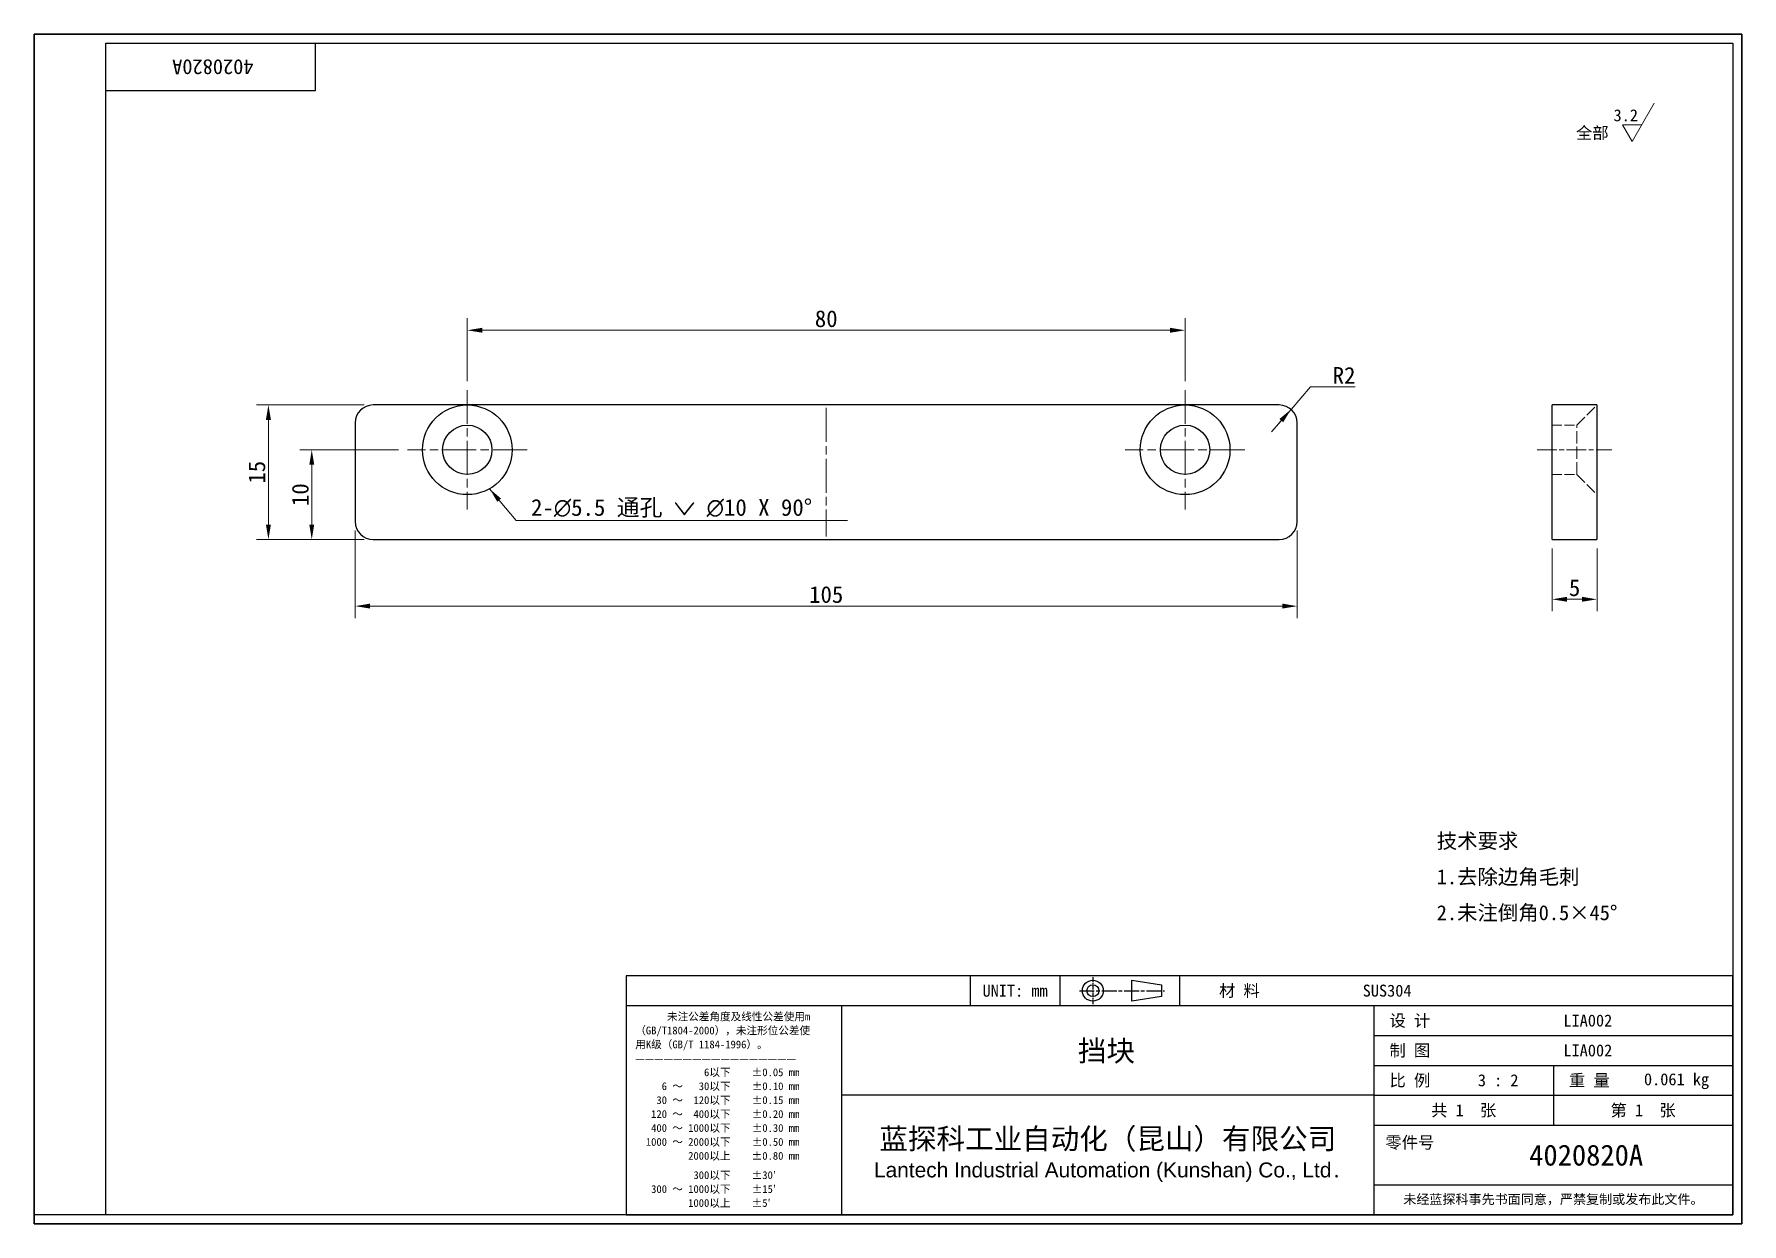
# Model space of a CAD drawing. Header units: millimetres. Extents: x 4 to 194, y 4 to 136.
import ezdxf
from ezdxf.enums import TextEntityAlignment as Align

# ---------------------------------------------------------------- set-up
doc = ezdxf.new("R2010")
doc.units = ezdxf.units.MM
doc.header["$LTSCALE"] = 0.666667
doc.linetypes.add('CHAIN', pattern=[0.3543, 0.2362, -0.0295, 0.0591, -0.0295])
doc.linetypes.add('DASHED', pattern=[0.2067, 0.1654, -0.0413])
for name, color, linetype, lineweight in [('1', 7, 'Continuous', 18), ('可见 (ISO)', 7, 'Continuous', 25), ('图框 (ISO)', 7, 'Continuous', 35), ('标题 (ISO)', 7, 'Continuous', 25)]:
    doc.layers.add(name, color=color, linetype=linetype, lineweight=lineweight)
for name, color, linetype, lineweight, true_color in [('中心标记 (ISO)', 1, 'CHAIN', 18, 0xff0000), ('中心线 (ISO)', 1, 'CHAIN', 18, 0xff0000), ('尺寸 (ISO)', 7, 'Continuous', 18, 0x008000), ('符号 (ISO)', 7, 'Continuous', 18, 0x008000), ('隐藏 (ISO)', 5, 'DASHED', 18, 0x0000ff)]:
    doc.layers.add(name, color=color, linetype=linetype, lineweight=lineweight, true_color=true_color)
doc.styles.add('文本样式164', font='SimSun.ttf')
doc.styles.add('文本样式165', font='SimSun.ttf')
doc.styles.add('文本样式74', font='SimSun.ttf')
doc.styles.add('最新国标', font='simfang.ttf')
doc.styles.add('注释文本 (ISO)', font='simfang.ttf')
doc.dimstyles.new('默认 (GB)', dxfattribs={"dimscale": 0.666667, "dimtxt": 2.8, "dimasz": 2.5, "dimexe": 2, "dimexo": 1.5, "dimgap": 0.5, "dimtad": 1, "dimtoh": 1, "dimdsep": 46, "dimtxsty": '最新国标', "dimcen": 0.09, "dimdle": 10, "dimclrd": 256, "dimclre": 256, "dimclrt": 256, "dimaunit": 1, "dimadec": 3, "dimazin": 2, "dimtfac": 0.535714, "dimtmove": 0, "dimatfit": 3, "dimfxl": 0, "dimtolj": 1, "dimtzin": 0, "dimlwd": -1, "dimlwe": -1, "dimarcsym": 0})
doc.dimstyles.new('默认 (GB)$7', dxfattribs={"dimscale": 0.666667, "dimtxt": 2.8, "dimasz": 2.5, "dimexe": 2, "dimexo": 1.5, "dimgap": 0.5, "dimtad": 1, "dimtoh": 1, "dimdsep": 46, "dimtxsty": '最新国标', "dimcen": 0.09, "dimdle": 10, "dimclrd": 256, "dimclre": 256, "dimclrt": 256, "dimaunit": 1, "dimadec": 3, "dimazin": 2, "dimtfac": 0.535714, "dimtmove": 0, "dimatfit": 3, "dimfxl": 0, "dimtolj": 1, "dimtzin": 0, "dimlwd": -1, "dimlwe": -1, "dimarcsym": 0})

# ---------------------------------------------------------------- blocks, each defined once
blk = doc.blocks.new('图框 最新国标')
at = {"layer": '图框 (ISO)'}
for p, q in [((6, 7), (6, 204.5)), ((6, 204.5), (291.5, 204.5)), ((291.5, 204.5), (291.5, 5.5)), ((6, 7), (6, 5.5)), ((6, 7), (6, 5.5)), ((291.5, 5.5), (6, 5.5))]:
    blk.add_line(p, q, dxfattribs=at)
at = {"layer": '图框 (ISO)', "color": 7, "linetype": 'Continuous', "lineweight": 25}
for p, q in [((18, 203), (290, 203)), ((18, 7), (18, 203)), ((18, 203), (290, 203)), ((53, 203), (53, 195)), ((290, 203), (290, 7)), ((290, 203), (290, 7)), ((53, 195), (18, 195)), ((290, 7), (6, 7)), ((290, 7), (18, 7))]:
    blk.add_line(p, q, dxfattribs=at)
at = {"layer": '图框 (ISO)', "style": '文本样式74'}
blk.add_attdef('零件代号_001', (42.68, 200.25), '', height=2.5, rotation=180, dxfattribs=at)
blk = doc.blocks.new('标题栏 最新国标')
at = {"layer": '标题 (ISO)'}
for p, q in [((381.98, -183.84), (196.98, -183.84)), ((196.98, -183.84), (196.98, -223.84)), ((254.48, -183.84), (254.48, -188.84)), ((269.48, -183.84), (269.48, -188.84)), ((281.48, -188.09), (281.48, -184.59)), ((281.48, -184.59), (286.48, -185.34)), ((286.48, -185.34), (286.48, -187.34)), ((289.48, -183.84), (289.48, -188.84)), ((381.98, -223.84), (381.98, -183.84)), ((383.48, -183.84), (383.48, -225.34)), ((286.48, -187.34), (281.48, -188.09)), ((196.98, -188.84), (381.98, -188.84)), ((232.98, -188.84), (232.98, -223.84)), ((321.98, -188.84), (321.98, -223.84)), ((321.98, -193.84), (381.98, -193.84)), ((321.98, -198.84), (381.98, -198.84)), ((351.98, -198.84), (351.98, -208.84)), ((321.98, -203.84), (232.98, -203.84)), ((321.98, -203.84), (381.98, -203.84)), ((321.98, -208.84), (381.98, -208.84)), ((321.98, -218.84), (381.98, -218.84)), ((196.98, -223.84), (381.98, -223.84)), ((383.48, -225.34), (196.98, -225.34))]:
    blk.add_line(p, q, dxfattribs=at)
at = {"layer": '标题 (ISO)', "linetype": 'CHAIN', "ltscale": 5.000333}
blk.add_line((274.98, -184.09), (274.98, -188.59), dxfattribs=at)
at = {"layer": '标题 (ISO)', "linetype": 'CHAIN', "ltscale": 15.834605}
blk.add_line((272.73, -186.34), (286.98, -186.34), dxfattribs=at)
at = {"layer": '标题 (ISO)'}
for radius in [1.75, 1]:
    blk.add_circle((274.98, -186.34), radius, dxfattribs=at)
at = {"layer": '1', "style": '文本样式164'}
for s, p in [('UNIT: mm', (261.98, -186.34)), ('材 料', (299.48, -186.34)), ('设 计', (327.98, -191.34)), ('制 图', (327.98, -196.34)), ('比 例', (327.98, -201.34)), ('重 量', (357.98, -201.34)), ('共 1  张', (336.98, -206.34)), ('第 1  张', (366.98, -206.34))]:
    blk.add_text(s, height=2, dxfattribs=at).set_placement(p, align=Align.MIDDLE_CENTER)
at = {"layer": '标题 (ISO)', "char_height": 2, "style": '注释文本 (ISO)'}
for s, insert, attachment_point, line_spacing_factor in [('{\\fSimSun|b0|i0|c134|p2;\\H0.65x;      未注公差角度及线性公差使用m\\P（GB/T1804-2000），未注形位公差使\\P用K级（GB/T 1184-1996）。\\P—————————————————\\P             6以下    ±0.05 mm\\P     6 ～   30以下    ±0.10 mm\\P    30 ～  120以下    ±0.15 mm\\P   120 ～  400以下    ±0.20 mm\\P   400 ～ 1000以下    ±0.30 mm\\P  1000 ～ 2000以下    ±0.50 mm\\P          2000以上    ±0.80 mm\\P\\H0.38462x;\\P\\H2.6x;           300以下    ±30′\\P   300 ～ 1000以下    ±15′\\P          1000以上    ±5′}', (198.48, -206.34), 4, 1.075116), ('{\\fMicrosoft YaHei|b0|i0|c134|p34;\\H1.75x;蓝探科工业自动化（昆山）有限公司\\P\\fArial|b0|i0|c0|p34;\\H0.71429x;Lantech Industrial Automation (Kunshan) Co., Ltd\\fFangSong|b0|i0|c134|p49;.\\H1.15195x; }', (277.48, -213.84), 5, 0.978695)]:
    blk.add_mtext(s, dxfattribs=dict(at, insert=insert, attachment_point=attachment_point, line_spacing_factor=line_spacing_factor))
at = {"layer": '标题 (ISO)', "attachment_point": 5, "style": '注释文本 (ISO)'}
for s, insert, char_height in [('\\fFangSong|b0|i0;零件号', (327.98, -211.84), 2), ('\\fSimSun|b0|i0;{\\H1.6000;未经蓝探科事先书面同意，严禁复制或发布此文件。}', (351.98, -221.34), 1.6)]:
    blk.add_mtext(s, dxfattribs=dict(at, insert=insert, char_height=char_height))
at = {"layer": '标题 (ISO)'}
for tag, p, height, style in [('材料_001', (320.09, -187.33), 2, '注释文本 (ISO)'), ('设计人_001', (353.65, -192.33), 2, '注释文本 (ISO)'), ('库存编号_001', (272.48, -198.14), 3.5, '文本样式165'), ('设计人_001', (353.65, -197.33), 2, '注释文本 (ISO)'), ('视图比例_001', (339.34, -202.33), 2, '注释文本 (ISO)'), ('质量\\P3;_001', (367.12, -202.16), 2, '注释文本 (ISO)'), ('零件代号_001', (347.93, -215.59), 3.5, '文本样式165')]:
    blk.add_attdef(tag, p, '', height=height, dxfattribs=dict(at, style=style))
blk = doc.blocks.new('*D5')
at = {"layer": 'Defpoints', "color": 0, "transparency": 16777216}
for p in [(132.28, 103.31), (52.28, 96.65), (132.28, 96.65)]:
    blk.add_point(p, dxfattribs=at)
at = {"layer": '尺寸 (ISO)', "color": 116, "true_color": 0x00803f, "transparency": 16777216}
for p, q in [((52.28, 97.65), (52.28, 104.65)), ((53.94, 103.31), (130.61, 103.31)), ((132.28, 97.65), (132.28, 104.65))]:
    blk.add_line(p, q, dxfattribs=at)
for points in [[(53.94, 103.59), (53.94, 103.04), (52.28, 103.31)], [(130.61, 103.59), (130.61, 103.04), (132.28, 103.31)]]:
    blk.add_solid(points, dxfattribs=at)
at = {"layer": '尺寸 (ISO)', "transparency": 16777216, "insert": (92.28, 104.59), "char_height": 1.867, "attachment_point": 5, "style": '最新国标'}
blk.add_mtext('\\A1;80', dxfattribs=at)
blk = doc.blocks.new('*D6')
at = {"layer": 'Defpoints', "color": 0, "transparency": 16777216}
for p in [(39.78, 81.98), (144.78, 81.98), (144.78, 72.55)]:
    blk.add_point(p, dxfattribs=at)
at = {"layer": '尺寸 (ISO)', "color": 116, "true_color": 0x00803f, "transparency": 16777216}
for p, q in [((39.78, 80.98), (39.78, 71.22)), ((144.78, 80.98), (144.78, 71.22)), ((41.44, 72.55), (143.11, 72.55))]:
    blk.add_line(p, q, dxfattribs=at)
for points in [[(41.44, 72.83), (41.44, 72.28), (39.78, 72.55)], [(143.11, 72.83), (143.11, 72.28), (144.78, 72.55)]]:
    blk.add_solid(points, dxfattribs=at)
at = {"layer": '尺寸 (ISO)', "transparency": 16777216, "insert": (92.28, 73.83), "char_height": 1.867, "attachment_point": 5, "style": '最新国标'}
blk.add_mtext('\\A1;105', dxfattribs=at)
blk = doc.blocks.new('*D7')
at = {"layer": 'Defpoints', "color": 0, "transparency": 16777216}
for p in [(34.94, 89.98), (45.61, 89.98), (41.78, 79.98)]:
    blk.add_point(p, dxfattribs=at)
at = {"layer": '尺寸 (ISO)', "color": 116, "true_color": 0x00803f, "transparency": 16777216}
for p, q in [((44.61, 89.98), (33.61, 89.98)), ((34.94, 81.65), (34.94, 88.31)), ((40.78, 79.98), (33.61, 79.98))]:
    blk.add_line(p, q, dxfattribs=at)
for points in [[(34.67, 88.31), (35.22, 88.31), (34.94, 89.98)], [(34.67, 81.65), (35.22, 81.65), (34.94, 79.98)]]:
    blk.add_solid(points, dxfattribs=at)
at = {"layer": '尺寸 (ISO)', "transparency": 16777216, "insert": (33.67, 84.98), "char_height": 1.867, "attachment_point": 5, "rotation": 90, "style": '最新国标'}
blk.add_mtext('\\A1;10', dxfattribs=at)
blk = doc.blocks.new('*D8')
at = {"layer": 'Defpoints', "color": 0, "transparency": 16777216}
for p in [(30.11, 94.98), (41.78, 94.98), (41.78, 79.98)]:
    blk.add_point(p, dxfattribs=at)
at = {"layer": '尺寸 (ISO)', "color": 116, "true_color": 0x00803f, "transparency": 16777216}
for p, q in [((40.78, 94.98), (28.78, 94.98)), ((30.11, 81.65), (30.11, 93.31)), ((40.78, 79.98), (28.78, 79.98))]:
    blk.add_line(p, q, dxfattribs=at)
for points in [[(29.83, 93.31), (30.39, 93.31), (30.11, 94.98)], [(29.83, 81.65), (30.39, 81.65), (30.11, 79.98)]]:
    blk.add_solid(points, dxfattribs=at)
at = {"layer": '尺寸 (ISO)', "transparency": 16777216, "insert": (28.83, 87.48), "char_height": 1.867, "attachment_point": 5, "rotation": 90, "style": '最新国标'}
blk.add_mtext('\\A1;15', dxfattribs=at)
blk = doc.blocks.new('*D9')
at = {"layer": 'Defpoints', "color": 0, "transparency": 16777216}
for p in [(144.09, 94.49), (142.78, 92.98)]:
    blk.add_point(p, dxfattribs=at)
at = {"layer": '尺寸 (ISO)', "color": 116, "true_color": 0x00803f, "transparency": 16777216}
for p, q in [((144.09, 94.49), (145.18, 95.75)), ((146.27, 97.01), (145.18, 95.75)), ((151.24, 97.01), (146.27, 97.01)), ((142.78, 92.98), (144.09, 94.49)), ((143, 93.23), (141.9, 91.97))]:
    blk.add_line(p, q, dxfattribs=at)
blk.add_solid([(142.79, 93.41), (143.21, 93.05), (144.09, 94.49)], dxfattribs=at)
at = {"layer": '尺寸 (ISO)', "transparency": 16777216, "insert": (150, 98.28), "char_height": 1.867, "attachment_point": 5, "style": '最新国标'}
blk.add_mtext('\\A1;R2', dxfattribs=at)
blk = doc.blocks.new('*D10')
at = {"layer": 'Defpoints', "color": 0, "transparency": 16777216}
for p in [(173.19, 79.98), (178.19, 79.98), (178.19, 73.31)]:
    blk.add_point(p, dxfattribs=at)
at = {"layer": '尺寸 (ISO)', "color": 116, "true_color": 0x00803f, "transparency": 16777216}
for p, q in [((173.19, 78.98), (173.19, 71.98)), ((178.19, 78.98), (178.19, 71.98)), ((174.86, 73.31), (176.52, 73.31))]:
    blk.add_line(p, q, dxfattribs=at)
for points in [[(174.86, 73.59), (174.86, 73.04), (173.19, 73.31)], [(176.52, 73.59), (176.52, 73.04), (178.19, 73.31)]]:
    blk.add_solid(points, dxfattribs=at)
at = {"layer": '尺寸 (ISO)', "transparency": 16777216, "insert": (175.69, 74.59), "char_height": 1.867, "attachment_point": 5, "style": '最新国标'}
blk.add_mtext('\\A1;5', dxfattribs=at)
blk = doc.blocks.new('表面粗糙度标识符号1')
at = {"layer": '符号 (ISO)'}
for p, q in [((273.16, 186.53), (276.86, 192.93)), ((271.55, 189.33), (273.16, 186.53)), ((271.55, 189.33), (274.78, 189.33))]:
    blk.add_line(p, q, dxfattribs=at)
at = {"layer": '符号 (ISO)', "char_height": 2, "attachment_point": 7, "style": '注释文本 (ISO)'}
for s, insert in [('3.2', (270.05, 189.89)), ('全部 ', (263.77, 186.77))]:
    blk.add_mtext(s, dxfattribs=dict(at, insert=insert))

msp = doc.modelspace()

# ---------------------------------------------------------------- linework, layer by layer
at = {"layer": '中心标记 (ISO)', "ltscale": 23.990969}
for p, q in [((52.277, 96.647), (52.277, 83.313)), ((132.277, 96.647), (132.277, 83.313)), ((58.944, 89.98), (45.61, 89.98)), ((138.944, 89.98), (125.61, 89.98))]:
    msp.add_line(p, q, dxfattribs=at)
at = {"layer": '中心线 (ISO)', "ltscale": 23.990969}
msp.add_line((92.277, 94.647), (92.277, 80.313), dxfattribs=at)
at = {"layer": '中心线 (ISO)', "ltscale": 13.889993}
msp.add_line((171.522, 89.98), (179.855, 89.98), dxfattribs=at)
at = {"layer": '可见 (ISO)'}
for p, q in [((52.277, 94.98), (41.777, 94.98)), ((132.277, 94.98), (52.277, 94.98)), ((142.777, 94.98), (132.277, 94.98)), ((178.188, 94.98), (173.188, 94.98)), ((173.188, 92.98), (173.188, 94.98)), ((178.188, 94.98), (178.188, 92.98)), ((39.777, 92.98), (39.777, 81.98)), ((144.777, 81.98), (144.777, 92.98)), ((173.188, 81.98), (173.188, 92.98)), ((178.188, 92.98), (178.188, 81.98)), ((173.188, 79.98), (173.188, 81.98)), ((178.188, 81.98), (178.188, 79.98)), ((41.777, 79.98), (142.777, 79.98)), ((173.188, 79.98), (178.188, 79.98))]:
    msp.add_line(p, q, dxfattribs=at)
for centre, radius in [((52.277, 89.98), 5), ((132.277, 89.98), 5), ((52.277, 89.98), 2.75), ((132.277, 89.98), 2.75)]:
    msp.add_circle(centre, radius, dxfattribs=at)
for centre, start, end in [((41.777, 92.98), 90, 180), ((142.777, 92.98), 0, 90), ((41.777, 81.98), 180, 270), ((142.777, 81.98), 270, 0)]:
    msp.add_arc(centre, 2, start, end, dxfattribs=at)
at = {"layer": '隐藏 (ISO)', "ltscale": 11.545648}
for p, q in [((175.938, 92.73), (178.188, 94.98)), ((175.938, 87.23), (178.188, 84.98))]:
    msp.add_line(p, q, dxfattribs=at)
at = {"layer": '隐藏 (ISO)', "ltscale": 9.97823}
for p, q in [((173.188, 92.73), (175.938, 92.73)), ((173.188, 87.23), (175.938, 87.23))]:
    msp.add_line(p, q, dxfattribs=at)
at = {"layer": '隐藏 (ISO)', "ltscale": 12.539013}
msp.add_line((175.938, 87.23), (175.938, 92.73), dxfattribs=at)

# ---------------------------------------------------------------- block references
at = {"xscale": 0.6666666666666666, "yscale": 0.6666666666666666, "zscale": 0.6666666666666666}
msp.add_blockref('图框 最新国标', (0, 0), dxfattribs=at).add_auto_attribs({'零件代号_001': '4020820A'})
ref = msp.add_blockref('标题栏 最新国标', (-61.322, 153.896), dxfattribs=dict(xscale=0.6666666666666666, yscale=0.6666666666666666, zscale=0.6666666666666666))
ref.add_attrib('零件代号_001', '4020820A', (170.633, 10.167), dxfattribs={"layer": '标题 (ISO)', "height": 2.3333, "style": '文本样式165'})
ref.add_attrib('库存编号_001', '挡块', (120.33, 21.801), dxfattribs={"layer": '标题 (ISO)', "height": 2.3333, "style": '文本样式165'})
ref.add_attrib('质量\\P3;_001', '0.061 kg', (183.425, 19.122), dxfattribs={"layer": '标题 (ISO)', "height": 1.3333, "style": '注释文本 (ISO)'})
ref.add_attrib('视图比例_001', '3 : 2', (164.907, 19.011), dxfattribs={"layer": '标题 (ISO)', "height": 1.3333, "style": '注释文本 (ISO)'})
ref.add_attrib('设计人_001', 'LIA002', (174.446, 25.674), dxfattribs={"layer": '标题 (ISO)', "height": 1.3333, "style": '注释文本 (ISO)'})
ref.add_attrib('设计人_001', 'LIA002', (174.446, 22.341), dxfattribs={"layer": '标题 (ISO)', "height": 1.3333, "style": '注释文本 (ISO)'})
ref.add_attrib('材料_001', 'SUS304', (152.074, 29.008), dxfattribs={"layer": '标题 (ISO)', "height": 1.3333, "style": '注释文本 (ISO)'})
at = {"layer": '符号 (ISO)', "xscale": 0.6666666666666666, "yscale": 0.6666666666666666, "zscale": 0.6666666666666666}
msp.add_blockref('表面粗糙度标识符号1', (0, 0), dxfattribs=at)

# ---------------------------------------------------------------- texts
at = {"layer": '符号 (ISO)'}
for s, insert, char_height, width, attachment_point, line_spacing_factor, style in [('2-\\fAIGDT|b0|i0;{\\H1.8667;n}\\fFangSong|b0|i0;{\\H1.8667;5.5 通孔 }\\fAIGDT|b0|i0;{\\H1.8667;w}\\fFangSong|b0|i0;{\\H1.8667; }\\fAIGDT|b0|i0;{\\H1.8667;n}\\fFangSong|b0|i0;{\\H1.8667;10 X 90°}', (59.381, 82.418), 1.866667, 37.95997, 7, 0.49, '最新国标'), ('\\fFangSong|b0|i0;{\\H1.6667;技术要求\\P}\\fFangSong|b0|i0;{\\H1.6667;1.去除边角毛刺\\P}\\fFangSong|b0|i0;{\\H1.6667;2.未注倒角0.5×45°}', (160.329, 42.268), 1.66667, 23.7037, 4, 1.441304, '注释文本 (ISO)')]:
    msp.add_mtext(s, dxfattribs=dict(at, insert=insert, char_height=char_height, width=width, attachment_point=attachment_point, line_spacing_factor=line_spacing_factor, style=style))

# ---------------------------------------------------------------- dimensions: what is measured, and where the dimension line sits
at = {"layer": '尺寸 (ISO)', "color": 116, "true_color": 0x00803f}
for base, p1, p2, angle, picture, middle in [((132.277, 103.313), (52.277, 96.647), (132.277, 96.647), 180, '*D5', (92.277, 103.313)), ((30.11, 94.98), (41.777, 79.98), (41.777, 94.98), 270, '*D8', (30.11, 87.48)), ((34.944, 89.98), (41.777, 79.98), (45.61, 89.98), 270, '*D7', (34.944, 84.98)), ((144.777, 72.555), (39.777, 81.98), (144.777, 81.98), 180, '*D6', (92.277, 72.555))]:
    dim = msp.add_linear_dim(base=base, p1=p1, p2=p2, angle=angle, dimstyle='默认 (GB)', override={"dimgap": 0.5, "dimtoh": 0, "dimdec": 2, "dimtol": 0, "dimlim": 0, "dimtp": 0, "dimtm": 0, "dimtdec": 2, "dimtofl": 0, "dimatfit": 1}, dxfattribs=at)
    dim.commit()
    dim.dimension.update_dxf_attribs({"geometry": picture, "text_midpoint": middle, "dimtype": 160})
dim = msp.add_radius_dim(center=(142.777, 92.98), mpoint=(144.087, 94.491), dimstyle='默认 (GB)', override={"dimgap": 0.5, "dimtih": 1, "dimdec": 2, "dimlfac": 1, "dimcen": 0, "dimtol": 0, "dimlim": 0, "dimtp": 0, "dimtm": 0, "dimtdec": 2}, dxfattribs=at)
dim.commit()
dim.dimension.update_dxf_attribs({"geometry": '*D9', "text_midpoint": (150.002, 97.009), "dimtype": 164})
dim = msp.add_linear_dim(base=(178.188, 73.313), p1=(173.188, 79.98), p2=(178.188, 79.98), dimstyle='默认 (GB)', override={"dimgap": 0.5, "dimtoh": 0, "dimdec": 2, "dimtol": 0, "dimlim": 0, "dimtp": 0, "dimtm": 0, "dimtdec": 2, "dimtofl": 0, "dimatfit": 1}, dxfattribs=at)
dim.commit()
dim.dimension.update_dxf_attribs({"geometry": '*D10', "text_midpoint": (175.688, 73.313), "dimtype": 160})

# ---------------------------------------------------------------- leaders
at = {"layer": '符号 (ISO)', "annotation_type": 0, "has_hookline": 1, "hookline_direction": 0, "text_width": 35.268}
msp.add_leader([(54.759, 85.64), (57.714, 82.107), (59.381, 82.107)], dimstyle='默认 (GB)$7', override={"dimgap": 0, "dimtad": 1}, dxfattribs=at)

doc.saveas('drawing.dxf')
